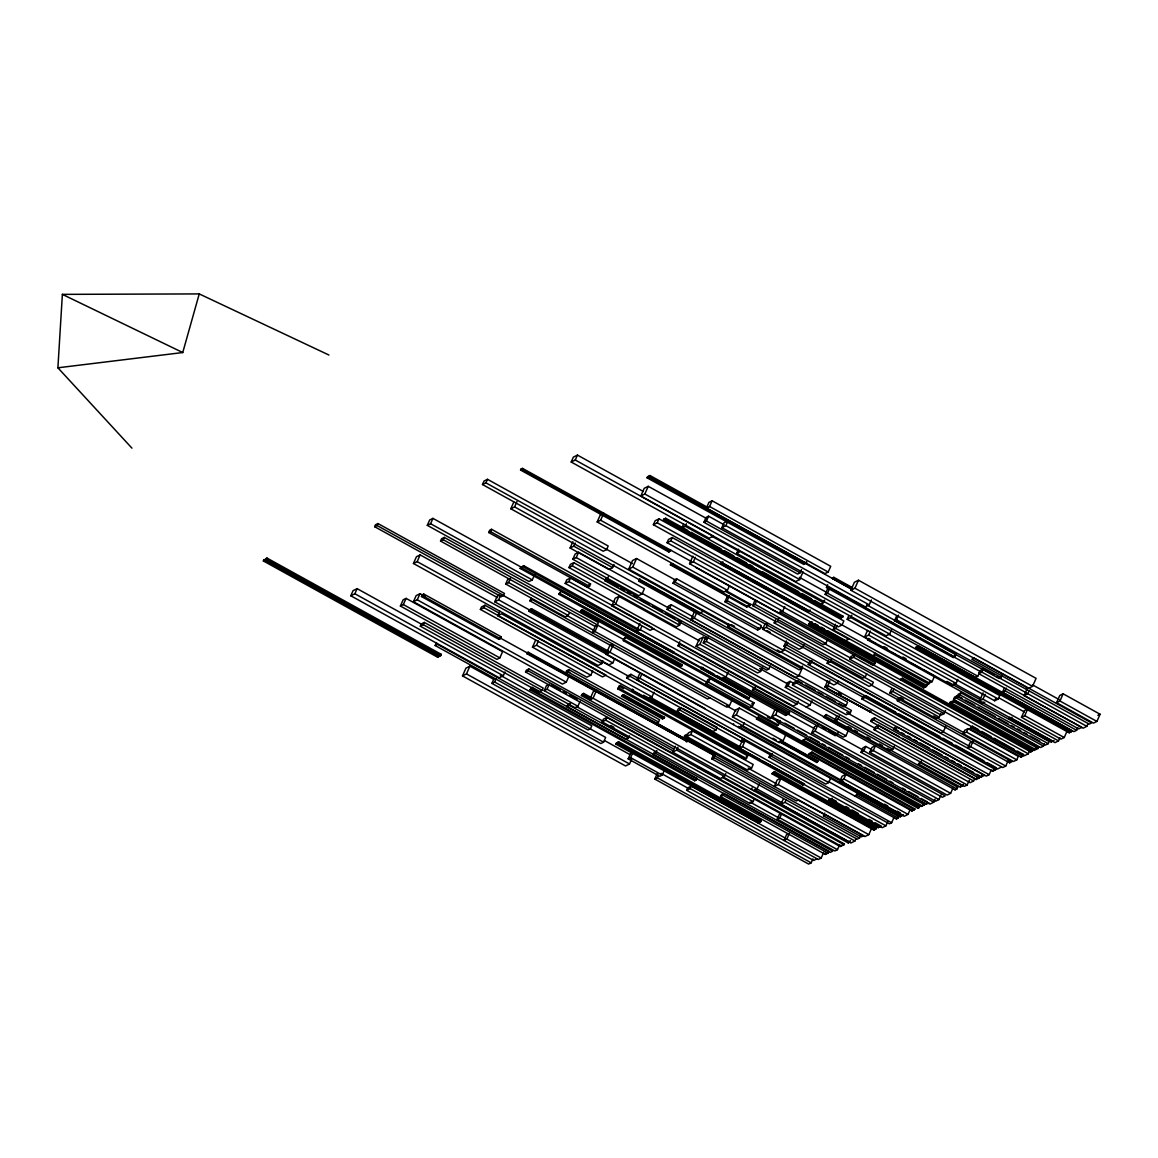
<?xml version="1.0" encoding="UTF-8"?>
<svg xmlns="http://www.w3.org/2000/svg" width="1158" height="1158" viewBox="0 0 1158 1158"><rect width="100%" height="100%" fill="white"/><g stroke="black" fill="none" stroke-linecap="round" stroke-linejoin="round"><path stroke-width="1.5" d="M131.94 448.146L57.9 367.795L62.373 294.364L199.248 293.915L328.93 355.028M57.9 367.795L182.747 352.539L199.248 293.915M263.329 560.935L267.006 558.069L441.256 654.328L440.662 655.66L437.565 657.194L263.329 560.935L267.006 558.069M374.656 526.716L375.525 524.748L377.957 523.546L504.468 593.446L503.6 595.415L501.182 596.631L374.656 526.716L377.074 525.515L377.957 523.546M505.018 671.944L503.325 675.765L499.257 677.792L350.787 595.777L353.045 590.667L357.127 588.655L421.874 624.423M350.787 595.777L354.869 593.75L357.127 588.655M534.649 574.571L532.289 579.912L529.018 581.533L427.302 525.341L429.661 520L432.933 518.364L522.142 567.652M427.302 525.341L430.573 523.72L432.933 518.364M602.971 660.928L601.769 663.621L598.049 665.474L413.449 563.483L416.446 556.737L420.151 554.885L497.462 597.6M413.449 563.483L417.169 561.63L420.151 554.885M400.393 606.039L403.143 599.83L406.082 598.368L502.586 651.693L499.836 657.903L496.912 659.365L400.393 606.039L403.331 604.577L406.082 598.368M569.012 675.997L566.276 682.163L562.441 684.074L413.435 601.74L416.171 595.588L420.007 593.678L423.148 595.4M440.547 541.061L441.574 538.745L444.281 537.399L598.382 622.541L597.354 624.842L594.633 626.189L440.547 541.061L443.253 539.715L444.281 537.399M413.435 601.74L417.271 599.83L420.007 593.678M421.454 596.529L423.625 593.967L501.081 636.755L500.242 638.666L498.895 639.332L421.454 596.529L423.625 593.967M482.495 484.536L484.058 481.004L487.475 479.296L608.196 545.997L606.633 549.543L603.217 551.237L482.495 484.536L485.911 482.843L487.475 479.296M420.311 626.203L421.324 623.916L424.335 622.425L543.189 688.084L542.176 690.371L539.165 691.876L420.311 626.203L423.321 624.712L424.335 622.425M500.328 675.302L591.767 725.805L590.435 728.816L588.061 729.989L435.162 645.513L436.494 642.516M488.705 532.521L489.733 530.19L491.528 529.293L590.537 583.994L589.509 586.324L587.714 587.222L488.705 532.521L490.5 531.623L491.528 529.293M437.565 657.194L441.256 654.328M668.861 551.975L670.815 550.311L668.861 551.975L520.564 470.047L520.955 469.164L522.519 468.382L691.427 561.587M520.564 470.047L522.519 468.382M703.442 611.25L699.693 613.118L510.808 508.767L513.805 502.007M510.808 508.767L514.572 506.9L516.96 501.486M480.382 609.426L483.885 607.675L606.01 675.143L602.507 676.894L480.382 609.426L481.453 606.98L484.97 605.243L499.055 613.031M483.885 607.675L484.97 605.243M614.666 658.772L612.814 662.941L608.92 664.88L494.741 601.798L497.187 596.254L499.793 594.951M631.573 759.344L629.518 763.99L625.537 765.959L462.505 675.896L465.936 668.152L469.902 666.168L493.655 679.283M494.741 601.798L498.635 599.858L500.488 595.69M505.684 583.994L507.58 579.724L510.49 578.276L508.594 582.546L505.684 583.994L565.307 616.939L568.216 615.491L569.475 612.64M462.505 675.896L466.471 673.913L469.902 666.168M501.182 596.631L502.051 594.662M654.038 692.223L651.983 696.884L648.118 698.81L497.781 615.738L499.836 611.091M520.666 567.348L674.217 652.186L673.739 653.286L520.174 568.448L520.666 567.348L523.85 565.77L639.404 629.619M520.174 568.448L523.85 565.77M571.198 462.028L575.265 460.016L713.183 536.212L709.116 538.224L571.198 462.028L573.384 457.12L577.451 455.094L643.269 491.455M575.265 460.016L577.451 455.094M498.895 639.332L501.081 636.755M435.162 645.513L437.521 644.34L605.648 737.414L603.535 742.191L600.814 743.552L491.904 683.379L494.017 678.602M709.97 697.782L707.538 698.983L529.901 600.843L531.059 598.223M491.904 683.379L494.625 682.019L496.044 678.834M705.135 708.638L528.873 611.25L529.524 609.774L531.594 608.746L608.717 651.346M528.873 611.25L531.594 608.746M614.001 564.482L612.611 567.623L608.934 569.447L570.098 547.995L572.877 541.741M570.098 547.995L573.789 546.171L575.179 543.03M526.876 653.705L528.149 652.186L687.736 740.367L687.244 741.496L526.876 653.705L528.149 652.186M592.664 671.032L590.812 675.215L586.831 677.198L532.492 647.192L535.589 640.2M677.864 620.21L681.02 621.947L679.587 625.175L676.229 626.84L568.954 567.579L570.387 564.351L573.746 562.687L617.909 587.092M572.834 559.256L575.15 554.016L578.566 552.323L644.413 588.684L642.082 593.924L638.666 595.632L572.834 559.256L576.25 557.563L578.566 552.323M558.764 594.242L561.268 591.029L750.283 695.466L749.168 697.985L747.779 698.665L558.764 594.242L561.268 591.029M532.492 647.192L536.487 645.209L538.34 641.011M568.954 567.579L572.313 565.9L573.746 562.687M672.812 751.108L672.016 752.917L525.544 671.987L526.34 670.192L528.844 668.933L673.753 748.994M653.836 628.49L650.13 630.343L565.191 583.4L566.769 579.84L570.474 578.001L614.522 602.334M525.544 671.987L528.048 670.743L528.844 668.933M565.191 583.4L568.896 581.562L570.474 578.001M729.308 586.049L727.427 590.291L723.996 591.999L597.181 521.94L600.336 514.847L603.752 513.139M597.181 521.94L600.611 520.231L603.13 514.557M530.06 689.792L532.101 687.345L696.769 778.321L695.944 780.159L694.728 780.767L530.06 689.792L532.101 687.345M544.202 690.675L546.431 685.637L549.312 684.204L547.083 689.242L544.202 690.675L575.019 707.712L577.9 706.279L580.129 701.227M580.578 611.323L582.387 609.629L682.294 664.808L681.845 665.836L680.484 666.501L580.578 611.323L582.387 609.629M803.768 564.395L806.663 562.093L803.768 564.395L647.09 477.834L647.583 476.72L649.985 475.533L708.537 507.884M803.073 571.864L799.657 579.55L795.647 581.548L640.823 496L644.224 488.314L648.234 486.317L706.698 518.61M647.09 477.834L649.985 475.533M770.142 666.009L768.796 669.063L766.683 670.106L604.925 580.737L606.271 577.683M568.853 669.642L566.653 670.728L565.64 673.015L567.84 671.929L568.853 669.642L659.524 719.74L658.511 722.027L656.311 723.113M604.925 580.737L607.024 579.68L608.37 576.641M640.823 496L644.832 494.003L648.234 486.317M597.789 625.262L595.111 626.594L592.331 632.861L595.009 631.53L597.789 625.262L778.364 725.053L779.522 722.418L751.267 706.8M566.87 706.641L567.84 704.469L570.402 703.181L569.432 705.367L566.87 706.641L625.928 739.282L628.49 738.008L629.46 735.822M798.224 701.14L796.863 704.18L793.143 706.033L611.844 605.866L615.231 598.252L618.951 596.399L699.345 640.823M785.616 646.222L783.72 650.492L779.681 652.504L628.722 569.099L632.514 560.544L636.553 558.532L675.852 580.259M611.844 605.866L615.564 604.013L618.951 596.399M628.722 569.099L632.76 567.087L636.553 558.532M653.387 524.733L655.153 520.738L658.989 518.827L843.849 620.963L842.083 624.958L838.247 626.869L653.387 524.733L657.223 522.823L658.989 518.827M850.493 840.592L848.249 842.937L581.359 695.538L583.704 693.41L591.564 697.753M581.359 695.538L583.704 693.41M814.552 600.495L843.053 616.244L842.648 617.156L840.751 618.097L663.389 520.116L663.795 519.204L665.705 518.248L687.881 530.494M663.389 520.116L665.705 518.248M900.2 816.781L903.385 814.595L900.2 816.781L605.967 654.256L609.846 645.498L612.481 644.181M802.537 666.067L801.379 668.658L799.092 669.802L638.709 581.186L639.853 578.595M605.967 654.256L609.933 652.272L613.161 644.977M595.545 690.573L593.214 691.731L589.552 699.982L593.055 698.245L596.703 689.994M778.364 725.053L777.192 725.632L623.337 640.635L624.509 638L625.682 637.421L707.306 682.525M667.066 542.697L670.786 540.844L848.684 639.129L844.964 640.982L667.066 542.697L668.528 539.396L672.248 537.544L834.411 627.129M625.682 637.421L623.337 640.635M670.786 540.844L672.248 537.544M824.568 600.119L823.454 602.638L820.067 604.317L681.874 527.976L683.553 524.198M728.136 672.147L725.965 677.039L721.955 679.037L636.307 631.703L639.911 623.554M681.874 527.976L685.261 526.282L686.376 523.778M636.307 631.703L640.316 629.72L641.749 626.449M750.847 604.418L746.78 607.038L670.381 564.829L670.714 564.062L747.127 606.271L750.847 604.418L725.907 590.638M754.321 798.919L753.12 801.625L749.689 803.348L602.218 721.868L603.419 719.147L606.85 717.439L840.259 846.585L844.095 844.674L844.399 843.965L722.838 776.801M617.648 688.793L620.196 685.406L747.663 755.827L746.447 758.548L745.115 759.214L617.648 688.793L620.196 685.406M602.218 721.868L605.648 720.16L606.85 717.439M626.637 677.98L630.068 676.286L744.637 739.586L741.207 741.294L626.637 677.98L627.506 676.026L630.936 674.318L638.782 678.66M630.068 676.286L630.936 674.318M621.513 696.233L623.569 694.67L664.547 717.309L664.229 718.018L662.492 718.872L621.513 696.233L623.569 694.67M673.015 583.227L674.506 579.869L676.619 578.812L761.255 625.566L759.764 628.924L757.65 629.981L673.015 583.227L675.143 582.17L676.619 578.812M706.394 508.101L708.928 502.384L712.127 500.792L830.72 566.32L828.187 572.038L824.988 573.63L706.394 508.101L709.593 506.509L712.127 500.792M801.568 569.577L800.135 572.805L797.616 574.064L703.905 522.287L706.047 517.438L708.566 516.193L724.184 524.82M798.774 675.201L847.598 702.182L846.151 705.454L843.429 706.8L667.037 609.354L668.484 606.068L671.206 604.722L693.251 616.896M703.905 522.287L706.423 521.028L708.566 516.193M763.339 761.399L804.506 784.14L802.87 784.965L631.848 690.472L632.456 689.111M830.735 777.973L828.694 782.576L825.683 784.067L636.914 679.775L639.636 673.652M667.037 609.354L669.758 607.993L671.206 604.722M784.704 606.647L782.707 611.163L778.871 613.074L689.546 563.714L692.875 556.202M636.914 679.775L639.925 678.284L641.966 673.681M689.546 563.714L693.381 561.804L695.379 557.302M615.766 744.102L618.589 741.757L761.182 820.544L760.647 821.731L758.36 822.875L615.766 744.102L618.589 741.757M871.366 599.96L869.209 604.852L865.214 606.835L721.854 527.643L724.025 522.75L726.688 521.418M721.854 527.643L725.849 525.645L727.296 522.388M848.38 730.322L845.933 735.837L843.27 737.154L677.98 645.831L679.818 641.706M628.157 758.852L630.632 753.265L633.079 752.049L630.589 757.65L628.157 758.852L659.77 776.323L662.202 775.107L664.055 770.91M802.002 668.702L798.788 675.925L795.329 677.647L690.834 619.921L694.033 612.683M690.834 619.921L694.293 618.198L696.855 612.408M809.471 611.265L808.052 611.974L720.869 563.816L721.477 562.455L809.471 611.265L810.064 609.919M722.896 561.746L720.869 563.816M680.484 666.501L682.294 664.808M662.492 718.872L664.547 717.309M891.486 629.938L889.648 634.092L886.087 635.858L736.72 553.336L738.558 549.181M846.802 729.453L696.088 646.236L699.229 639.115L703.094 637.204L706.235 638.941M696.088 646.236L699.939 644.311L703.094 637.204M653.155 754.567L655.587 753.366L832.645 851.188L830.214 852.389L653.155 754.567L654.4 751.774M762.485 667.211L760.618 671.452L757.593 672.943L703.268 642.936L705.772 637.276M655.587 753.366L656.832 750.558M703.268 642.936L706.293 641.431L708.16 637.189M724.937 601.755L727.05 597.007L729.294 595.892L727.181 600.64L724.937 601.755L863.043 678.067L865.287 676.938L866.691 673.768M676.909 711.692L678.081 709.043L681.179 707.495L680.007 710.158L676.909 711.692L712.85 731.567L715.948 730.018L717.135 727.354L682.742 708.363M725.14 676.75L789.553 712.344L788.902 713.806L785.602 715.441L700.778 668.571L701.43 667.109L713.994 674.057M812.93 858.86L811.179 862.826L808.66 864.085L654.777 779.059L657.122 773.776M654.777 779.059L657.295 777.814L658.468 775.165M838.392 680.875L837.364 683.22L833.818 684.971L727.861 626.435L728.889 624.09M725.776 773.573L724.474 776.511L720.435 778.523L672.639 752.107L675.23 746.244M706.148 683.35L707.755 679.732L710.1 678.559L754.017 702.819L752.41 706.452L750.051 707.625L706.148 683.35L708.493 682.178L710.1 678.559M672.639 752.107L676.677 750.095L677.98 747.171M683.423 738.572L684.812 735.417L686.955 734.346L685.55 737.501L683.423 738.572L796.328 800.945L798.47 799.889M686.781 736.531L688.388 732.898L692.426 730.901L753.192 764.468L751.585 768.087L747.547 770.099L686.781 736.531L690.819 734.519L692.426 730.901M686.477 741.873L687.736 740.367M746.78 607.038L747.127 606.271M827.565 639.592L825.842 643.486L823.381 644.716L752.613 605.62L754.915 600.437M752.613 605.62L755.074 604.389L756.796 600.51M817.143 858.758L813.654 860.495L686.651 790.321L687.736 787.86L691.21 786.123L785.298 838.102M757.65 629.981L758.635 627.737M698.173 768.072L698.491 767.363L840.578 845.861L844.399 843.965M686.651 790.321L690.125 788.584L691.21 786.123M694.728 780.767L696.769 778.321M803.927 644.601L802.653 647.481L799.049 649.276L762.659 629.17L764.584 624.842L766.987 623.655M529.901 600.843L532.318 599.641L726.746 707.118L729.424 705.787L732.203 699.533M762.659 629.17L766.263 627.375L767.551 624.495M860.466 835.815L859.482 838.03L857.195 839.174L711.692 758.794L713.169 755.45L715.47 754.307M711.692 758.794L713.979 757.65L714.978 755.421M785.558 735.344L783.112 740.845L779.305 742.741L732.449 716.845L735.504 709.97L739.311 708.088L919.191 807.517L919.741 806.272L758.316 717.091L756.42 719.002L917.845 808.183L919.191 807.517M945.507 710.52L944.132 713.603L941.107 715.123L774.195 622.903L775.57 619.819M774.195 622.903L777.235 621.397L778.61 618.3M732.449 716.845L736.256 714.949L739.311 708.088M733.318 724.59L733.651 723.822M752.526 689.98L753.38 688.069L755.436 687.056L754.582 688.967L752.526 689.98L835.092 735.591L837.133 734.577L837.987 732.667M739.05 727.774L743.016 725.805L744.305 722.881M741.207 741.294L742.075 739.325M887.81 821.514L885.899 825.842L882.208 827.68L738.818 748.459L741.366 742.683L745.057 740.845L770.273 754.784M945.782 726.254L943.394 731.639L940.774 732.942L783.923 646.294L786.311 640.91M783.923 646.294L786.557 644.977L787.744 642.299M738.818 748.459L742.495 746.62L745.057 740.845M720.58 796.53L721.42 794.634L724.011 793.346L723.171 795.242L720.58 796.53L825.393 854.43L827.984 853.142L828.824 851.26L725.574 794.214M758.316 717.091L756.42 719.002M808.052 611.974L808.646 610.628M808.675 624.292L811.83 621.962L808.675 624.292L923.679 687.838L926.386 686.477L926.82 685.493L827.579 630.661M866.662 604.823L955.972 654.169L954.742 656.948L953.367 657.628L826.45 587.511L827.68 584.732M825.147 594.358L827.304 589.494L829.678 588.322L827.521 593.186L825.147 594.358L975.427 677.387L977.786 676.2L979.943 671.336L949.893 654.733M851.231 588.973L832.443 578.58L832.761 577.856L833.818 577.335L852.606 587.714M935.085 799.121L933.724 802.205L929.874 804.115L771.749 716.759L774.485 710.607L777.047 709.318M833.818 577.335L832.443 578.58M969.26 780.304L967.191 784.965L964.44 786.34L785.312 687.374L787.382 682.713L790.132 681.338L793.273 683.075M785.312 687.374L788.062 685.999L790.132 681.338M771.749 716.759L775.599 714.848L777.64 710.23M838.71 703.413L851.376 710.419L850.363 712.706L846.281 714.732L792.448 685L793.462 682.699L797.544 680.672L802.291 683.292M929.02 802.798L926.212 804.188L777.279 721.897L778.017 720.247M777.192 725.632L779.522 722.418M792.448 685L796.53 682.959L797.544 680.672M751.441 789.438L752.135 787.874M785.602 715.441L786.253 713.979L789.553 712.344M1001.54 767.001L997.472 769.028L808.255 664.475L809.312 662.101L812.019 660.755M893.86 817.664L891.631 822.716L889.402 823.816L768.97 757.289L770.649 753.496M768.97 757.289L771.185 756.174L772.314 753.655M759.257 783.908L757.057 788.859L753.569 790.61M934.578 676.084L932.118 681.642L929.353 683.017L833.022 629.793L835.483 624.234M850.869 590.247L854.416 582.242L858.469 580.23L1036.092 678.356L1032.545 686.361L1028.492 688.373L850.869 590.247L854.922 588.235L858.469 580.23M833.022 629.793L835.772 628.418L837.002 625.638M840.751 618.097L843.053 616.244M772.01 773.834L774.557 771.648L876.345 827.883L875.824 829.07L873.812 830.069L772.01 773.834L774.557 771.648M864.056 677.083L873.378 682.236L872.22 684.856L869.093 686.419L827.13 663.23L828.288 660.61M888.374 634.005L999.759 695.538L998.225 698.998L994.664 700.778L847.193 619.298L848.727 615.839M806.156 707.046L810.021 705.135L811.917 700.865M758.36 822.875L761.182 820.544M827.13 663.23L830.257 661.681L831.43 659.061M847.193 619.298L850.754 617.532L851.781 615.216M778.19 784.574L781.071 778.075L777.148 780.029L774.268 786.528L778.19 784.574L868.804 834.629L871.685 828.144L851.362 816.926M991.219 769.983L989.149 774.673L986.283 776.106L824.945 686.969L827.709 680.701M802.581 740.917L806.373 738.341L924.924 803.826L924.533 804.723L921.131 806.417L802.581 740.917L806.373 738.341M824.945 686.969L827.811 685.536L829.895 680.846M826.725 688.344L870.7 712.025L826.725 688.344L827.348 686.955M827.319 688.055L827.941 686.665M940.962 795.025L938.95 799.57L935.592 801.235L811.758 732.826L814.45 726.761L816.694 725.646M856.08 838.435L854.937 840.983L850.869 843.01L780.926 804.361L783.184 799.252M811.758 732.826L815.116 731.147L817.809 725.082M839.68 844.631L837.451 849.668L834.831 850.956L777.235 819.14L779.464 814.103M780.926 804.361L784.994 802.335L786.123 799.787M887.231 748.271L957.695 787.194L956.913 788.96L955.06 789.872L823.555 717.207L826.175 714.544L837.133 720.594M849.711 659.235L850.898 656.543L854.821 654.603L853.634 657.281L849.711 659.235L1024.396 755.754L1028.318 753.8L1029.505 751.108M777.235 819.14L779.841 817.837L781.52 814.06M823.555 717.207L826.175 714.544M809.051 754.133L812.033 752.107L914.863 808.921L914.545 809.616L911.882 810.947L809.051 754.133L812.033 752.107M957.854 679.399L956.074 683.394L952.035 685.406L864.563 637.088L867.516 630.43M864.563 637.088L868.616 635.076L870.382 631.081M802.87 784.965L803.464 783.604L643.53 695.234M984.807 702.269L982.534 703.398L867.588 639.896L868.268 638.376M894.164 746.273L892.847 749.226L889.807 750.746L834.802 720.348L836.771 715.919M779.218 741.685L816.853 762.485L817.939 760.994L780.304 740.194M816.853 762.485L817.939 760.994M834.802 720.348L837.842 718.843L839.159 715.876M786.875 839.072L789.423 833.311L786.499 834.759L783.952 840.52L786.875 839.072L821.196 858.035L823.743 852.274M835.092 735.591L835.931 733.694M874.797 652.837L873.407 655.978L875.607 654.892L928.586 684.161L929.975 681.02M695.784 567.449L872.9 665.3L875.332 662.854L780.449 610.44M872.9 665.3L875.332 662.854M1002.466 674.477L1001.105 677.546L999.122 678.53L894.526 620.746L896.567 616.128M894.526 620.746L896.495 619.762L898.55 615.144M987.094 762.615L996.546 767.841L995.735 769.665L992.667 771.199L861.899 698.954L862.71 697.116L865.779 695.596L895.713 712.127M861.899 698.954L864.968 697.42L865.779 695.596M875.13 822.73L881.31 826.146L878.169 827.695L828.766 800.41L832.197 798.18M823.512 815.898L825.77 814.769L863.723 835.729L861.451 836.858L823.512 815.898L824.771 813.075M870.107 712.315L870.729 710.925M840.086 780.839L842.112 776.251L845.919 774.355L843.893 778.943L840.086 780.839L904.224 816.274L908.031 814.378L910.058 809.789M976.787 774.239L979.929 775.976L978.973 778.133L976.093 779.566L870.758 721.376L871.713 719.205L874.594 717.786L898.174 730.814M870.758 721.376L873.624 719.943L874.594 717.786M860.973 752.324L863.81 750.905L945.16 795.864L942.337 797.269L860.973 752.324L862.971 747.836L865.793 746.418L872.046 749.877M863.81 750.905L865.793 746.418M940.889 713.473L939.268 717.135L936.33 718.597L889.836 692.904L891.457 689.242M902.299 738.355L974.746 778.379L973.589 780.984L970.1 782.721L874.029 729.656L875.187 727.05L878.676 725.313L899.158 736.618M889.836 692.904L892.76 691.442L893.846 688.996M874.029 729.656L877.532 727.904L878.676 725.313M902.415 678.255L900.432 679.934L902.415 678.255L1032.675 750.225L1032.285 751.122L1030.707 751.904L859.54 657.208M915.616 647.944L918.308 645.918L1071.845 730.741L1071.44 731.639L1069.167 732.782L915.616 647.944L918.308 645.918M869.774 752.338L871.96 747.417L875.491 745.665L873.306 750.587L869.774 752.338L947.114 795.068L950.631 793.317L952.817 788.381M825.393 854.43L826.233 852.549M897.291 700.72L899.607 699.577L1011.962 761.646L1009.646 762.804L897.291 700.72L898.159 698.781L900.475 697.623L903.631 699.374M857.644 793.766L855.212 796.197L857.644 793.766L898.854 816.535L898.159 818.113L896.437 818.981L828.173 781.375M899.607 699.577L900.475 697.623M894.077 729.294L897.768 727.456L984.517 775.382L980.826 777.206L894.077 729.294L895.033 727.123M848.249 842.937L848.944 841.374M923.679 687.838L926.82 685.493M873.812 830.069L876.345 827.883M878.169 827.695L878.459 827.029L829.056 799.744M918.482 763.947L921.406 761.284L918.482 763.947L960.416 787.122L963.355 784.458M896.437 818.981L897.132 817.389M949.488 703.76L950.125 702.327L954.163 700.329L1038.697 747.026L1038.06 748.459L1034.022 750.456L949.488 703.76L953.526 701.748L954.163 700.329M1044.473 743.812L1043.445 746.128L1040.651 747.518L953.555 699.403L954.583 697.087L957.376 695.697L962.124 698.317M953.555 699.403L956.349 697.999L957.376 695.697M957.217 696.407L958.158 694.293L961.053 692.846L1049.177 741.54L1048.236 743.668L1045.341 745.101L957.217 696.407L960.112 694.974L961.053 692.846M911.882 810.947L914.863 808.921M917.845 808.183L919.741 806.272M978.785 673.695L980.16 670.612L983.272 669.049L981.912 672.147L978.785 673.695L1078.691 728.903L1081.804 727.34L981.912 672.147M921.131 806.417L924.924 803.826M926.212 804.188L926.95 802.523M963.239 733.738L964.788 730.249L968.088 728.614L1018.316 756.362L1016.767 759.851L1013.467 761.486L963.239 733.738L966.539 732.102L968.088 728.614M1059.946 737.646L1058.499 740.888L1054.996 742.64L979.494 700.908L983.084 692.802M1017.317 751.064L1023.513 754.48L1022.76 756.174L1020.936 757.086L969.868 728.86L972.43 726.254L978.626 729.685M979.494 700.908L982.997 699.171L985.154 694.308M969.868 728.86L972.43 726.254M982.534 703.398L983.2 701.893M970.65 746.664L973.01 741.323L969.999 742.828L967.639 748.155L970.65 746.664L1005.752 766.06L1008.111 760.719M955.06 789.872L957.695 787.194M994.664 700.778L995.692 698.462M960.416 787.122L961.097 785.587M1077.809 727.586L1076.607 730.307L1073.929 731.639L1002.524 692.194L1004.319 688.113M1002.524 692.194L1005.202 690.863L1006.403 688.141M976.093 779.566L977.048 777.409M980.826 777.206L981.781 775.049M1009.125 718.756L1009.762 717.294L1051.782 740.512L1051.131 741.96L1009.125 718.756L1012.063 717.294M1088.042 723.576L1086.812 726.341L1083.092 728.194L1024.092 695.611L1027.175 688.677M992.667 771.199L993.477 769.361M1024.092 695.611L1027.826 693.758L1029.057 690.979M1021.472 717.309L1024.454 710.578L1027.725 708.942L1024.729 715.687L1021.472 717.309L1060.96 739.137L1064.231 737.516L1067.213 730.77M1009.646 762.804L1010.5 760.849M1020.936 757.086L1023.513 754.48M1030.707 751.904L1032.675 750.225M1034.022 750.456L1034.659 749.038L1038.697 747.026M1056.574 702.689L1059.758 695.495L1063.145 693.816L1100.1 714.24L1096.915 721.42L1093.543 723.099L1056.574 702.689L1059.961 700.995L1063.145 693.816M1069.167 732.782L1071.845 730.741M497.781 615.738L501.646 613.827L651.983 696.884M588.742 584.891L590.537 583.994M670.381 564.829L672.856 563.584M638.709 581.186L641.011 580.057L801.379 668.658M736.72 553.336L740.28 551.555L889.648 634.092M678.776 623.062L681.02 621.947M677.98 645.831L680.643 644.514L845.933 735.837M727.861 626.435L731.393 624.669L734.563 626.42M826.45 587.511L827.825 586.831L954.742 656.948M631.848 690.472L633.484 689.661M700.778 668.571L702.978 667.486M808.255 664.475L812.323 662.463L1002.741 767.551L1005.752 766.06M867.588 639.896L869.861 638.767M751.658 703.992L754.017 702.819M777.279 721.897L780.087 720.508M746.317 756.492L747.663 755.827M954.597 654.849L955.972 654.169M926.386 685.261L928.586 684.161M828.766 800.41L831.893 798.846M1097.842 715.355L1100.1 714.24M1051.131 741.96L1054.07 740.498M821.196 858.035L818.272 859.482L690.125 788.584M868.804 834.629L864.881 836.583L685.55 737.501M62.373 294.364L182.747 352.539M709.593 506.509L828.187 572.038M1032.516 684.856L1059.121 699.562M1059.961 700.995L1096.915 721.42M854.922 588.235L1032.545 686.361M649.479 476.647L806.171 563.208M832.761 577.856L852.274 588.438M805.215 563.41L852.462 589.523M647.583 476.72L804.26 563.28M725.849 525.645L869.209 604.852M896.495 619.762L1001.105 677.546M984.836 669.917L994.201 675.085M997.327 676.808L1026.987 693.193M1027.826 693.758L1086.812 726.341M839.159 593.562L842.329 595.313M859.728 604.925L869.224 610.165M872.379 611.916L875.549 613.653M885.045 618.908L888.2 620.645M891.37 622.396L894.526 624.148M904.022 629.387L913.503 634.627M916.673 636.379L919.843 638.13M941.975 650.362L946.723 652.982M706.423 521.028L800.135 572.805M799.338 577.306L826.059 592.071M1005.202 690.863L1076.607 730.307M827.521 593.186L977.786 676.2M644.832 494.003L799.657 579.55M917.903 646.815L1071.44 731.639M916.021 647.047L1069.558 731.885M1032.458 711.562L1041.939 716.802M1045.095 718.553L1048.251 720.29M1057.732 725.53L1060.902 727.282M712.054 536.4L738.761 551.15M999.18 698.013L1024.338 711.924M850.754 617.532L998.225 698.998M685.261 526.282L823.454 602.638M1024.729 715.687L1064.231 737.516M691.036 532.246L721.13 548.878M724.3 550.629L733.796 555.869M736.966 557.62L746.461 562.875M749.631 564.626L752.801 566.378M762.297 571.618L798.716 591.738M801.886 593.489L811.382 598.744M665.3 519.175L842.648 617.156M663.795 519.204L841.157 617.185M868.616 635.076L956.074 683.394M982.997 699.171L1058.499 740.888M953.989 683.35L980.754 698.144M884.032 646.598L887.187 648.335M902.936 657.035L906.077 658.772M947.012 681.396L980.088 699.664M657.223 522.823L876.143 643.805M879.298 645.542L888.779 650.782M891.935 652.533L895.091 654.27M898.246 656.021L907.727 661.247M910.883 662.998L920.364 668.238M923.519 669.975L933.001 675.215M960.112 694.974L1048.236 743.668M835.772 628.418L932.118 681.642M965.294 700.069L974.804 705.309M977.96 707.06L995.388 716.686M998.558 718.438L1008.053 723.692M1011.224 725.444L1014.379 727.181M1017.549 728.932L1020.719 730.684M1023.889 732.435L1027.059 734.186M1030.215 735.938L1039.725 741.178M956.349 697.999L1043.445 746.128M814.971 623.699L818.127 625.45M821.283 627.187L824.424 628.924M811.396 622.946L926.386 686.477M953.526 701.748L1038.06 748.459M809.109 623.308L924.113 686.853M950.125 702.327L1034.659 749.038M693.381 561.804L782.707 611.163M522.142 469.251L670.424 551.194M902.01 679.153L1032.285 751.122M520.955 469.164L669.252 551.092M779.739 612.032L874.623 664.446M900.837 679.037L1031.112 751.006M853.634 657.281L1028.318 753.8M755.074 604.389L825.842 643.486M824.264 643.53L851.029 658.323M600.611 520.231L727.427 590.291M981.723 731.393L991.002 736.517M994.1 738.225L1014.22 749.342M725.559 591.405L750.514 605.185M971.678 727.962L1022.76 756.174M777.235 621.397L944.132 713.603M748.126 606.3L774.803 621.035M892.76 691.442L939.268 717.135M966.539 732.102L1016.767 759.851M727.181 600.64L865.287 676.938M933.695 715.977L963.76 732.594M830.257 661.681L872.22 684.856M801.495 646.54L828.158 661.261M870.498 684.668L898.724 700.257M766.263 627.375L802.653 647.481M760.777 627.173L763.918 628.91M767.059 630.647L770.215 632.384M675.143 582.17L759.764 628.924M786.557 644.977L943.394 731.639M942.67 731.509L969.478 746.317M605.706 548.834L632.456 563.613M485.911 482.843L606.633 549.543M783.561 649.117L810.455 663.983M898.869 713.864L939.833 736.502M942.974 738.239L952.426 743.465M955.582 745.202L983.938 760.878M632.76 567.087L783.72 650.492M864.968 697.42L995.735 769.665M777.264 650.014L863.796 697.623M514.572 506.9L728.628 625.233M827.811 685.536L989.149 774.673M573.789 546.171L612.611 567.623M838.189 692.947L841.287 694.67M694.293 618.198L798.788 675.925M901.315 732.551L904.456 734.288M907.611 736.025L910.753 737.762M913.894 739.499L917.035 741.236M920.176 742.973L929.613 748.184M932.755 749.921L942.192 755.132M945.333 756.869L948.489 758.606M951.63 760.343L954.771 762.08M957.912 763.817L961.053 765.554M964.209 767.291L973.632 772.502M873.624 719.943L978.973 778.133M669.758 607.993L846.151 705.454M642.024 593.33L668.731 608.095M576.25 557.563L642.082 593.924M805.461 685.044L814.957 690.298M818.127 692.05L822.875 694.67M826.045 696.421L835.54 701.676M796.53 682.959L850.363 712.706M877.532 727.904L973.589 780.984M607.024 579.68L768.796 669.063M846.701 712.59L874.985 728.223M621.064 588.829L624.22 590.58M627.375 592.317L630.531 594.068M633.687 595.805L636.842 597.542M639.998 599.294L649.464 604.519M652.62 606.271L662.087 611.496M665.242 613.233L674.709 618.473M759.706 668.47L788.005 684.117M572.313 565.9L679.587 625.175M788.062 685.999L967.191 784.965M706.293 641.431L760.618 671.452M920.726 762.818L962.674 785.992M837.842 718.843L892.847 749.226M699.939 644.311L810.021 705.135M848.105 726.645L851.231 728.382M854.358 730.105L857.485 731.842M866.879 737.024L870.02 738.761M879.414 743.943L882.541 745.68M825.408 716.295L956.913 788.96M490.5 531.623L589.509 586.324M615.564 604.013L796.863 704.18M568.896 581.562L652.272 627.622M873.306 750.587L950.631 793.317M754.582 688.967L837.133 734.577M822.513 727.687L825.64 729.41M828.781 731.147L863.26 750.196M640.316 629.72L725.965 677.039M523.358 566.87L637.334 629.836M722.925 677.343L788.902 713.806M787.816 713.936L814.696 728.773M717.135 675.794L786.253 713.979M815.116 731.147L938.95 799.57M560.154 593.547L749.168 697.985M430.573 523.72L532.289 579.912M775.599 714.848L933.724 802.205M581.938 610.642L681.845 665.836M581.041 610.295L680.933 665.488M784.777 723.113L794.185 728.31M797.326 730.047L806.735 735.243M809.862 736.966L819.271 742.162M822.412 743.899L825.538 745.636M828.679 747.359L842.792 755.161M845.919 756.883L849.06 758.62M858.469 763.817L861.595 765.554M864.736 767.291L874.145 772.487M877.272 774.21L886.681 779.406M889.822 781.143L892.963 782.88M902.357 788.077L905.498 789.799M908.639 791.536L918.033 796.733M921.175 798.47L927.442 801.929M708.493 682.178L752.41 706.452M767.363 716.932L770.504 718.669M805.982 739.224L924.533 804.723M443.253 539.715L597.354 624.842M802.972 740.02L921.522 805.519M508.594 582.546L568.216 615.491M566.494 615.245L594.792 630.893M595.009 631.53L729.424 705.787M726.544 705.801L735.938 710.998M811.715 752.801L914.545 809.616M809.355 753.424L912.186 810.238M736.256 714.949L783.112 740.845M781.317 741.337L817.403 761.269M779.754 741.41L817.403 762.21M772.936 738.225L776.077 739.962M843.893 778.943L908.031 814.378M609.933 652.272L743.016 725.805M742.814 725.878L843.56 781.549M884.495 804.159L887.636 805.896M897.088 811.121L900.244 812.858M740.903 725.776L903.052 815.362M530.943 610.223L608.066 652.822M377.074 525.515L503.6 595.415M529.524 609.774L606.633 652.388M502.659 595.169L529.249 609.861M738.384 726.428L900.533 816.014M856.934 795.343L898.159 818.113M498.635 599.858L612.814 662.941M639.925 678.284L828.694 782.576M600.93 660.943L627.824 675.809M771.185 756.174L891.631 822.716M417.169 561.63L601.769 663.621M680.007 710.158L715.948 730.018M742.495 746.62L885.899 825.842M649.928 697.044L740.194 746.91M833.442 799.7L836.525 801.408M845.789 806.518L848.886 808.226M851.97 809.934L858.15 813.35M868.949 819.314L872.046 821.022M647.742 697.536L760.169 759.648M618.864 686.072L623.583 688.677M774.022 772.835L875.824 829.07M772.531 772.647L874.333 828.882M618.994 688.127L746.447 758.548M784.198 779.797L804.506 791.03M807.618 792.752L816.998 797.934M820.125 799.657L823.251 801.379M826.378 803.102L835.743 808.284M838.87 810.021L848.249 815.189M536.487 645.209L590.812 675.215M623.265 695.379L664.229 718.018M621.832 695.524L662.81 718.163M690.819 734.519L751.585 768.087M748.111 768.145L776.338 783.734M566.653 670.728L569.779 672.465M567.84 671.929L658.511 722.027M797.703 799.744L824.597 814.595M656.629 723.113L683.437 737.921M688.17 740.541L713.4 754.48M422.294 594.633L425.449 596.37M527.382 652.562L614.29 700.576M617.46 702.327L685.406 739.875M499.995 637.87L543.913 662.13M551.758 666.458L556.462 669.063M559.604 670.8L567.434 675.128M527.643 653.329L687.244 741.496M422.786 595.863L500.242 638.666M713.979 757.65L859.482 838.03M784.994 802.335L854.937 840.983M417.271 599.83L566.276 682.163M593.055 698.245L781.78 802.639M583.154 694.641L591.014 698.983M754.553 789.539L849.798 842.17M581.909 694.293L591.347 699.519M676.677 750.095L724.474 776.511M722.52 777.51L844.095 844.674M528.048 670.743L672.943 750.804M550.861 685.044L560.11 690.154M563.193 691.862L566.262 693.57M569.345 695.263L577.06 699.519M403.331 604.577L499.836 657.903M605.648 720.16L753.12 801.625M547.083 689.242L577.9 706.279M779.841 817.837L837.451 849.668M750.109 802.089L778.567 817.809M576.612 706.626L603.043 721.217M610.816 725.516L613.914 727.224M423.321 624.712L542.176 690.371M569.432 705.367L628.49 738.008M531.276 689.184L695.944 780.159M723.171 795.242L827.984 853.142M354.869 593.75L503.325 675.765M618.068 742.958L760.647 821.731M616.302 742.9L758.881 821.688M604.447 740.512L629.778 754.495M661.204 773.385L687.895 788.135M494.625 682.019L603.535 742.191M630.589 757.65L662.202 775.107M266.427 559.401L440.662 655.66M263.908 559.618L438.144 655.877M657.295 777.814L811.179 862.826M466.471 673.913L629.518 763.99M974.225 658.077L971.837 659.264L1089.244 724.126L1091.647 722.939L974.225 658.077"/></g></svg>
